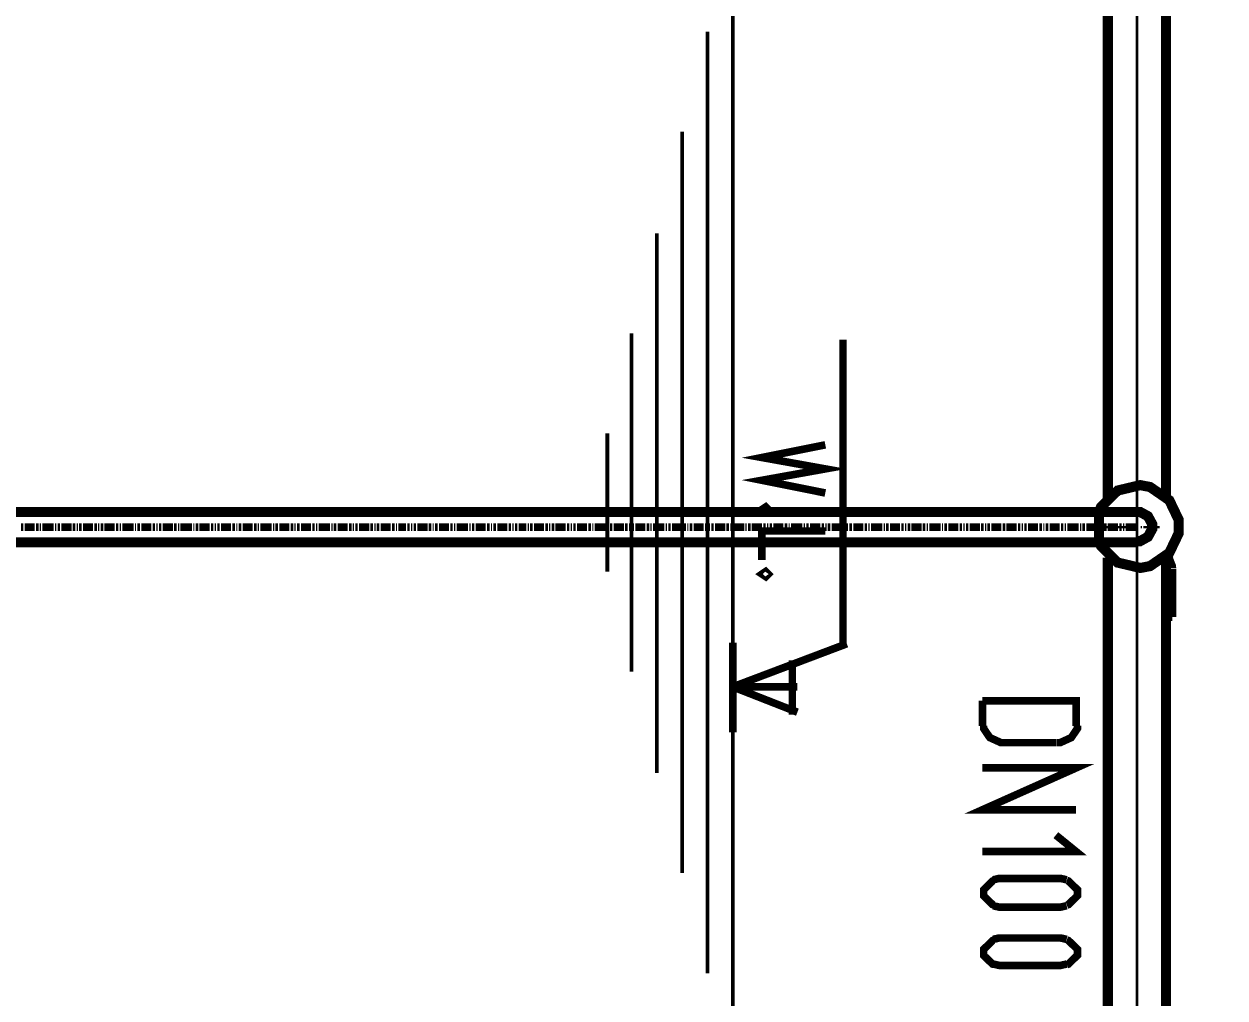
# Model space of a CAD drawing. Extents: x 0.4 to 11.4, y 0.4 to 16.2.
# Drawn here: x 7.885 to 9.465, y 6.79 to 8.071 of the extents above; entities that cross this region are included whole.
import ezdxf

# ---------------------------------------------------------------- set-up
doc = ezdxf.new("R2010")
doc.units = 0
doc.header["$MEASUREMENT"] = 0
doc.dimstyles.get("Standard").update_dxf_attribs({"dimtxt": 0.18, "dimasz": 0.18, "dimexe": 0.18, "dimexo": 0.0625, "dimgap": 0.09, "dimtad": 0, "dimtih": 1, "dimtoh": 1, "dimdec": 4, "dimzin": 0, "dimdsep": 46, "dimtxsty": 'Standard', "dimcen": 0.09, "dimadec": 0, "dimazin": 0, "dimtfac": 1, "dimtdec": 4, "dimtofl": 0, "dimtmove": 0, "dimatfit": 3, "dimfxl": 1, "dimtolj": 1, "dimtzin": 0, "dimarcsym": 0})

# ---------------------------------------------------------------- blocks, each defined once
blk = doc.blocks.new('*D3')
at = {"color": 0, "linetype": 'Continuous', "lineweight": -2, "transparency": 16777216}
for p, q in [((9.6237, 12.8227), (10.7662, 12.8227)), ((10.5862, 12.6427), (10.5862, 9.1986)), ((10.5862, 5.3945), (10.5862, 8.8386)), ((8.9003, 5.2145), (10.7662, 5.2145))]:
    blk.add_line(p, q, dxfattribs=at)
at = {"color": 0, "linetype": 'Continuous', "transparency": 16777216}
for points in [[(10.5562, 12.6427), (10.6162, 12.6427), (10.5862, 12.8227)], [(10.5562, 5.3945), (10.6162, 5.3945), (10.5862, 5.2145)]]:
    blk.add_solid(points, dxfattribs=at)
at = {"layer": 'Defpoints', "color": 0, "linetype": 'Continuous', "transparency": 16777216}
for p in [(9.5612, 12.8227), (10.5862, 12.8227), (8.8378, 5.2145)]:
    blk.add_point(p, dxfattribs=at)
at = {"color": 0, "linetype": 'Continuous', "transparency": 16777216, "insert": (10.5862, 9.0186), "char_height": 0.18, "attachment_point": 5}
blk.add_mtext('\\A1;varB', dxfattribs=at)

msp = doc.modelspace()

# ---------------------------------------------------------------- linework, layer by layer
at = {"color": 0}
for points, const_width in [([(9.34944, 4.84446), (9.34944, 8.81446)], 0.00333), ([(8.81776, 8.45779), (8.81776, 6.42443)], 0.005), ([(9.31108, 7.44775), (9.31108, 8.19612)], 0.01333), ([(9.38781, 7.44775), (9.38781, 8.19612)], 0.01333), ([(8.78444, 8.06108), (8.78444, 6.82275)], 0.005), ([(8.75108, 7.92947), (8.75108, 6.95443)], 0.005), ([(8.71778, 7.79611), (8.71778, 7.0861)], 0.005), ([(8.68446, 7.66444), (8.68446, 7.21946)], 0.005), ([(8.96278, 7.65608), (8.96278, 7.25612)], 0.01), ([(8.65278, 7.53276), (8.65278, 7.35113)], 0.005), ([(8.93946, 7.51779), (8.85612, 7.50108), (8.93946, 7.48611), (8.85612, 7.47114), (8.93946, 7.45443)], 0.01), ([(9.29986, 7.39046), (9.30225, 7.38444), (9.32411, 7.3629), (9.354, 7.35585), (9.36035, 7.35704), (9.36675, 7.35829), (9.39204, 7.37571), (9.40446, 7.40164), (9.40446, 7.41026), (9.40446, 7.41894), (9.39204, 7.44488), (9.36675, 7.46229), (9.36035, 7.46349), (9.354, 7.46474), (9.32411, 7.45768), (9.30225, 7.43614), (9.29986, 7.43007)], 0.01333), ([(9.29943, 7.38943), (9.29943, 7.42947)], 0.01333), ([(9.34944, 7.42947), (9.29943, 7.42947)], 0.01333), ([(9.35026, 7.39111), (9.35368, 7.39111), (9.36387, 7.39675), (9.36947, 7.4069), (9.36947, 7.41026), (9.36947, 7.41368), (9.36387, 7.42389), (9.35368, 7.42947), (9.35026, 7.42947)], 0.01333), ([(9.34944, 7.43778), (9.34944, 7.43946)], 0.00333), ([(9.34944, 7.43278), (9.34944, 7.43446), (9.34944, 7.43608)], 0.00333), ([(9.34944, 7.42279), (9.34944, 7.42443), (9.34944, 7.42611), (9.34944, 7.42779), (9.34944, 7.42947), (9.34944, 7.4311)], 0.00333), ([(9.29943, 7.40944), (9.30111, 7.40944), (9.30279, 7.40944), (9.30447, 7.40944), (9.3061, 7.40944)], 0.00333), ([(9.30778, 7.40944), (9.30946, 7.40944), (9.31108, 7.40944)], 0.00333), ([(9.31278, 7.40944), (9.31446, 7.40944), (9.31614, 7.40944), (9.31776, 7.40944), (9.31944, 7.40944), (9.32112, 7.40944)], 0.00333), ([(9.32275, 7.40944), (9.32443, 7.40944), (9.32611, 7.40944)], 0.00333), ([(9.32781, 7.40944), (9.32943, 7.40944), (9.33111, 7.40944), (9.33279, 7.40944), (9.33442, 7.40944), (9.3361, 7.40944)], 0.00333), ([(9.33946, 7.40944), (9.3411, 7.40944)], 0.00333), ([(9.34278, 7.40944), (9.34446, 7.40944), (9.34614, 7.40944), (9.34776, 7.40944), (9.34944, 7.40944), (9.35113, 7.40944)], 0.00333), ([(9.34944, 7.41775), (9.34944, 7.41943)], 0.00333), ([(9.34944, 7.40776), (9.34944, 7.40944), (9.34944, 7.41114), (9.34944, 7.41276), (9.34944, 7.41444), (9.34944, 7.41613)], 0.00333), ([(9.35444, 7.40944), (9.35612, 7.40944)], 0.00333), ([(9.35781, 7.40944), (9.35943, 7.40944), (9.36111, 7.40944), (9.36279, 7.40944), (9.36442, 7.40944), (9.3661, 7.40944)], 0.00333), ([(9.36947, 7.40944), (9.3711, 7.40944)], 0.00333), ([(9.37278, 7.40944), (9.37446, 7.40944), (9.37608, 7.40944), (9.37776, 7.40944), (9.37944, 7.40944)], 0.00333), ([(8.93946, 7.40446), (8.85612, 7.40446), (8.85612, 7.3661)], 0.01), ([(9.34944, 7.38943), (9.29943, 7.38943)], 0.01333), ([(9.34944, 7.40278), (9.34944, 7.40446)], 0.00333), ([(9.34944, 7.39279), (9.34944, 7.39442), (9.34944, 7.39611), (9.34944, 7.39779), (9.34944, 7.39947), (9.34944, 7.4011)], 0.00333), ([(9.34944, 7.38781), (9.34944, 7.38943)], 0.00333), ([(9.34944, 7.37944), (9.34944, 7.38112), (9.34944, 7.38276), (9.34944, 7.38444), (9.34944, 7.38613)], 0.00333), ([(9.31108, 6.6211), (9.31108, 7.36947)], 0.01333), ([(9.38781, 6.6211), (9.38781, 7.36947)], 0.01333), ([(9.39111, 7.35612), (9.38781, 7.36442), (9.39279, 7.3661)], 0.01), ([(9.38781, 7.36947), (9.38943, 7.36442)], 0.01), ([(9.39111, 7.37278), (9.39279, 7.3661), (9.39611, 7.35781)], 0.01), ([(9.39611, 7.35525), (9.39611, 7.35607), (9.39578, 7.35829), (9.39567, 7.35851)], 0.01), ([(9.39111, 7.35525), (9.39111, 7.35574), (9.3909, 7.3571), (9.39085, 7.35721)], 0.01), ([(9.39111, 7.29113), (9.39111, 7.35444)], 0.01), ([(9.39611, 7.29113), (9.39611, 7.35444)], 0.01), ([(9.39111, 7.29113), (9.39611, 7.29113)], 0.01), ([(8.81776, 7.13943), (8.81776, 7.25776)], 0.01), ([(8.96778, 7.25612), (8.81776, 7.19943)], 0.01), ([(8.89611, 7.23443), (8.89611, 7.16276)], 0.01), ([(8.90278, 7.16613), (8.81776, 7.19943)], 0.01), ([(8.81776, 7.19943), (8.90278, 7.19943)], 0.01), ([(9.14611, 7.1811), (9.14611, 7.14779)], 0.01), ([(9.26942, 7.14779), (9.26942, 7.1811), (9.16613, 7.1811), (9.14611, 7.1811)], 0.01), ([(9.14779, 7.1486), (9.14779, 7.14464), (9.15588, 7.13271), (9.17046, 7.12608), (9.17529, 7.12608)], 0.01), ([(9.2436, 7.12608), (9.24849, 7.12608), (9.26307, 7.13271), (9.27111, 7.14464), (9.27111, 7.1486)], 0.01), ([(9.17443, 7.12608), (9.24278, 7.12608)], 0.01), ([(9.14611, 7.09278), (9.26942, 7.09278), (9.14611, 7.03776), (9.26942, 7.03776)], 0.01), ([(9.24278, 7.00444), (9.26942, 6.98281), (9.16613, 6.98281), (9.14611, 6.98281)], 0.01), ([(9.257, 6.94564), (9.24914, 6.94749), (9.16812, 6.94749), (9.16021, 6.94564)], 0.01), ([(9.16146, 6.94472), (9.1594, 6.94407), (9.14779, 6.93251), (9.14779, 6.9286), (9.14779, 6.92458), (9.1594, 6.91319), (9.16146, 6.91249)], 0.01), ([(9.25722, 6.91243), (9.25933, 6.91314), (9.27111, 6.92475), (9.27111, 6.9286), (9.27111, 6.93267), (9.25933, 6.94412), (9.25722, 6.94476)], 0.01), ([(9.16021, 6.91157), (9.16812, 6.90978), (9.24914, 6.90978), (9.257, 6.91157)], 0.01), ([(9.257, 6.86729), (9.24914, 6.86914), (9.16812, 6.86914), (9.16021, 6.86729)], 0.01), ([(9.16146, 6.86638), (9.1594, 6.86572), (9.14779, 6.85417), (9.14779, 6.85026), (9.14779, 6.84625), (9.1594, 6.83485), (9.16146, 6.83415)], 0.01), ([(9.25722, 6.8341), (9.25933, 6.83479), (9.27111, 6.8464), (9.27111, 6.85026), (9.27111, 6.85433), (9.25933, 6.86583), (9.25722, 6.86649)], 0.01), ([(9.16021, 6.8349), (9.16812, 6.83311), (9.24914, 6.83311), (9.257, 6.8349)], 0.01)]:
    msp.add_lwpolyline(points, dxfattribs=dict(at, const_width=const_width))
for points, const_width in [([(8.86442, 7.43278), (8.86111, 7.43608), (8.85612, 7.43278), (8.86111, 7.42947), (8.86442, 7.43278)], 0.01), ([(9.33778, 7.40944), (9.33778, 7.40944)], 0.00333), ([(9.34944, 7.42111), (9.34944, 7.42111)], 0.00333), ([(9.35275, 7.40944), (9.35275, 7.40944)], 0.00333), ([(9.36778, 7.40944), (9.36778, 7.40944)], 0.00333), ([(9.34944, 7.40608), (9.34944, 7.40608)], 0.00333), ([(9.34944, 7.39111), (9.34944, 7.39111)], 0.00333), ([(8.86442, 7.34776), (8.86111, 7.35113), (8.85612, 7.34776), (8.86111, 7.34446), (8.86442, 7.34776)], 0.01)]:
    msp.add_lwpolyline(points, close=True, dxfattribs=dict(at, const_width=const_width))
at = {"color": 142}
for points, const_width in [([(9.29943, 7.42947), (7.12446, 7.42947)], 0.01333), ([(7.88112, 7.40944), (7.88276, 7.40944), (7.88444, 7.40944)], 0.01), ([(7.88613, 7.40944), (7.88781, 7.40944), (7.88943, 7.40944), (7.89111, 7.40944)], 0.01), ([(7.89111, 7.40944), (7.89279, 7.40944), (7.89442, 7.40944), (7.89611, 7.40944), (7.89779, 7.40944)], 0.01), ([(7.89779, 7.40944), (7.89947, 7.40944)], 0.01), ([(7.9011, 7.40944), (7.90278, 7.40944), (7.90446, 7.40944)], 0.01), ([(7.90608, 7.40944), (7.90776, 7.40944)], 0.01), ([(7.90944, 7.40944), (7.91114, 7.40944), (7.91276, 7.40944), (7.91444, 7.40944)], 0.01), ([(7.91444, 7.40944), (7.91613, 7.40944), (7.91775, 7.40944), (7.91943, 7.40944), (7.92111, 7.40944)], 0.01), ([(7.92111, 7.40944), (7.92279, 7.40944), (7.92443, 7.40944)], 0.01), ([(7.92611, 7.40944), (7.92779, 7.40944)], 0.01), ([(7.92947, 7.40944), (7.9311, 7.40944), (7.93278, 7.40944)], 0.01), ([(7.93446, 7.40944), (7.93608, 7.40944), (7.93778, 7.40944), (7.93946, 7.40944)], 0.01), ([(7.93946, 7.40944), (7.94114, 7.40944), (7.94276, 7.40944), (7.94444, 7.40944), (7.94612, 7.40944)], 0.01), ([(7.94612, 7.40944), (7.94775, 7.40944)], 0.01), ([(7.94943, 7.40944), (7.95111, 7.40944), (7.95281, 7.40944)], 0.01), ([(7.95443, 7.40944), (7.95611, 7.40944)], 0.01), ([(7.95779, 7.40944), (7.95942, 7.40944), (7.9611, 7.40944)], 0.01), ([(7.96278, 7.40944), (7.96446, 7.40944), (7.9661, 7.40944), (7.96778, 7.40944)], 0.01), ([(7.96778, 7.40944), (7.96946, 7.40944), (7.97114, 7.40944), (7.97276, 7.40944), (7.97444, 7.40944)], 0.01), ([(7.97444, 7.40944), (7.97613, 7.40944)], 0.01), ([(7.97775, 7.40944), (7.97944, 7.40944), (7.98112, 7.40944)], 0.01), ([(7.98281, 7.40944), (7.98443, 7.40944)], 0.01), ([(7.98611, 7.40944), (7.98779, 7.40944), (7.98942, 7.40944)], 0.01), ([(7.9911, 7.40944), (7.99278, 7.40944), (7.99447, 7.40944), (7.9961, 7.40944)], 0.01), ([(7.9961, 7.40944), (7.99778, 7.40944), (7.99946, 7.40944), (8.00108, 7.40944), (8.00276, 7.40944)], 0.01), ([(8.00276, 7.40944), (8.00444, 7.40944)], 0.01), ([(8.00612, 7.40944), (8.00776, 7.40944), (8.00944, 7.40944)], 0.01), ([(8.01113, 7.40944), (8.01281, 7.40944)], 0.01), ([(8.01443, 7.40944), (8.01611, 7.40944), (8.01779, 7.40944), (8.01942, 7.40944)], 0.01), ([(8.01942, 7.40944), (8.02111, 7.40944), (8.02279, 7.40944), (8.02447, 7.40944), (8.0261, 7.40944)], 0.01), ([(8.0261, 7.40944), (8.02778, 7.40944), (8.02946, 7.40944)], 0.01), ([(8.03108, 7.40944), (8.03276, 7.40944)], 0.01), ([(8.03444, 7.40944), (8.03614, 7.40944), (8.03776, 7.40944)], 0.01), ([(8.03944, 7.40944), (8.04113, 7.40944), (8.04275, 7.40944), (8.04443, 7.40944)], 0.01), ([(8.04443, 7.40944), (8.04611, 7.40944), (8.04779, 7.40944), (8.04943, 7.40944), (8.05111, 7.40944)], 0.01), ([(8.05111, 7.40944), (8.05279, 7.40944)], 0.01), ([(8.05447, 7.40944), (8.0561, 7.40944), (8.05778, 7.40944)], 0.01), ([(8.05946, 7.40944), (8.06108, 7.40944)], 0.01), ([(8.06278, 7.40944), (8.06446, 7.40944), (8.06614, 7.40944)], 0.01), ([(8.06776, 7.40944), (8.06944, 7.40944), (8.07112, 7.40944), (8.07275, 7.40944)], 0.01), ([(8.07275, 7.40944), (8.07443, 7.40944), (8.07611, 7.40944), (8.07781, 7.40944), (8.07943, 7.40944)], 0.01), ([(8.07943, 7.40944), (8.08111, 7.40944)], 0.01), ([(8.08279, 7.40944), (8.08442, 7.40944), (8.0861, 7.40944)], 0.01), ([(8.08778, 7.40944), (8.08946, 7.40944)], 0.01), ([(8.0911, 7.40944), (8.09278, 7.40944), (8.09446, 7.40944), (8.09614, 7.40944)], 0.01), ([(8.09614, 7.40944), (8.09776, 7.40944), (8.09944, 7.40944), (8.10113, 7.40944), (8.10275, 7.40944)], 0.01), ([(8.10275, 7.40944), (8.10444, 7.40944), (8.10612, 7.40944)], 0.01), ([(8.10781, 7.40944), (8.10943, 7.40944)], 0.01), ([(8.11111, 7.40944), (8.11279, 7.40944), (8.11442, 7.40944)], 0.01), ([(8.1161, 7.40944), (8.11778, 7.40944), (8.11947, 7.40944), (8.1211, 7.40944)], 0.01), ([(8.1211, 7.40944), (8.12278, 7.40944), (8.12446, 7.40944), (8.12608, 7.40944), (8.12776, 7.40944)], 0.01), ([(8.12776, 7.40944), (8.12944, 7.40944)], 0.01), ([(8.13112, 7.40944), (8.13276, 7.40944), (8.13444, 7.40944)], 0.01), ([(8.13613, 7.40944), (8.13781, 7.40944)], 0.01), ([(8.13943, 7.40944), (8.14111, 7.40944), (8.14279, 7.40944)], 0.01), ([(8.14442, 7.40944), (8.14611, 7.40944), (8.14779, 7.40944), (8.14947, 7.40944)], 0.01), ([(8.14947, 7.40944), (8.1511, 7.40944), (8.15278, 7.40944), (8.15446, 7.40944), (8.15608, 7.40944)], 0.01), ([(8.15608, 7.40944), (8.15776, 7.40944)], 0.01), ([(8.15944, 7.40944), (8.16114, 7.40944), (8.16276, 7.40944)], 0.01), ([(8.16444, 7.40944), (8.16613, 7.40944)], 0.01), ([(8.16775, 7.40944), (8.16943, 7.40944), (8.17111, 7.40944)], 0.01), ([(8.17279, 7.40944), (8.17443, 7.40944), (8.17611, 7.40944), (8.17779, 7.40944)], 0.01), ([(8.17779, 7.40944), (8.17947, 7.40944), (8.1811, 7.40944), (8.18278, 7.40944), (8.18446, 7.40944)], 0.01), ([(8.18446, 7.40944), (8.18608, 7.40944)], 0.01), ([(8.18778, 7.40944), (8.18946, 7.40944), (8.19114, 7.40944)], 0.01), ([(8.19276, 7.40944), (8.19444, 7.40944)], 0.01), ([(8.19612, 7.40944), (8.19775, 7.40944), (8.19943, 7.40944), (8.20111, 7.40944)], 0.01), ([(8.20111, 7.40944), (8.20281, 7.40944), (8.20443, 7.40944), (8.20611, 7.40944), (8.20779, 7.40944)], 0.01), ([(8.20779, 7.40944), (8.20942, 7.40944), (8.2111, 7.40944)], 0.01), ([(8.21278, 7.40944), (8.21446, 7.40944)], 0.01), ([(8.2161, 7.40944), (8.21778, 7.40944), (8.21946, 7.40944)], 0.01), ([(8.22114, 7.40944), (8.22276, 7.40944), (8.22444, 7.40944), (8.22613, 7.40944)], 0.01), ([(8.22613, 7.40944), (8.22775, 7.40944), (8.22944, 7.40944), (8.23112, 7.40944), (8.23281, 7.40944)], 0.01), ([(8.23281, 7.40944), (8.23443, 7.40944)], 0.01), ([(8.23611, 7.40944), (8.23779, 7.40944), (8.23942, 7.40944)], 0.01), ([(8.2411, 7.40944), (8.24278, 7.40944)], 0.01), ([(8.24447, 7.40944), (8.2461, 7.40944), (8.24778, 7.40944)], 0.01), ([(8.24946, 7.40944), (8.25108, 7.40944), (8.25276, 7.40944), (8.25444, 7.40944)], 0.01), ([(8.25444, 7.40944), (8.25612, 7.40944), (8.25776, 7.40944), (8.25944, 7.40944), (8.26113, 7.40944)], 0.01), ([(8.26113, 7.40944), (8.26281, 7.40944)], 0.01), ([(8.26443, 7.40944), (8.26611, 7.40944), (8.26779, 7.40944)], 0.01), ([(8.26942, 7.40944), (8.27111, 7.40944)], 0.01), ([(8.27279, 7.40944), (8.27447, 7.40944), (8.2761, 7.40944), (8.27778, 7.40944)], 0.01), ([(8.27778, 7.40944), (8.27946, 7.40944), (8.28108, 7.40944), (8.28276, 7.40944), (8.28444, 7.40944)], 0.01), ([(8.28444, 7.40944), (8.28614, 7.40944), (8.28776, 7.40944)], 0.01), ([(8.28944, 7.40944), (8.29113, 7.40944)], 0.01), ([(8.29275, 7.40944), (8.29443, 7.40944), (8.29611, 7.40944)], 0.01), ([(8.29779, 7.40944), (8.29943, 7.40944), (8.30111, 7.40944), (8.30279, 7.40944)], 0.01), ([(8.30279, 7.40944), (8.30447, 7.40944), (8.3061, 7.40944), (8.30778, 7.40944), (8.30946, 7.40944)], 0.01), ([(8.30946, 7.40944), (8.31108, 7.40944)], 0.01), ([(8.31278, 7.40944), (8.31446, 7.40944), (8.31614, 7.40944)], 0.01), ([(8.31776, 7.40944), (8.31944, 7.40944)], 0.01), ([(8.32112, 7.40944), (8.32275, 7.40944), (8.32443, 7.40944)], 0.01), ([(8.32611, 7.40944), (8.32781, 7.40944), (8.32943, 7.40944), (8.33111, 7.40944)], 0.01), ([(8.33111, 7.40944), (8.33279, 7.40944), (8.33442, 7.40944), (8.3361, 7.40944), (8.33778, 7.40944)], 0.01), ([(8.33778, 7.40944), (8.33946, 7.40944)], 0.01), ([(8.3411, 7.40944), (8.34278, 7.40944), (8.34446, 7.40944)], 0.01), ([(8.34614, 7.40944), (8.34776, 7.40944)], 0.01), ([(8.34944, 7.40944), (8.35113, 7.40944), (8.35275, 7.40944)], 0.01), ([(8.35444, 7.40944), (8.35612, 7.40944), (8.35781, 7.40944), (8.35943, 7.40944)], 0.01), ([(8.35943, 7.40944), (8.36111, 7.40944), (8.36279, 7.40944), (8.36442, 7.40944), (8.3661, 7.40944)], 0.01), ([(8.3661, 7.40944), (8.36778, 7.40944)], 0.01), ([(8.36947, 7.40944), (8.3711, 7.40944), (8.37278, 7.40944)], 0.01), ([(8.37446, 7.40944), (8.37608, 7.40944)], 0.01), ([(8.37776, 7.40944), (8.37944, 7.40944), (8.38112, 7.40944), (8.38276, 7.40944)], 0.01), ([(8.38276, 7.40944), (8.38444, 7.40944), (8.38613, 7.40944), (8.38781, 7.40944)], 0.01), ([(8.38943, 7.40944), (8.39111, 7.40944), (8.39279, 7.40944)], 0.01), ([(8.39442, 7.40944), (8.39611, 7.40944)], 0.01), ([(8.39779, 7.40944), (8.39947, 7.40944), (8.4011, 7.40944)], 0.01), ([(8.40278, 7.40944), (8.40446, 7.40944), (8.40608, 7.40944), (8.40776, 7.40944)], 0.01), ([(8.40776, 7.40944), (8.40944, 7.40944), (8.41114, 7.40944), (8.41276, 7.40944), (8.41444, 7.40944)], 0.01), ([(8.41444, 7.40944), (8.41613, 7.40944)], 0.01), ([(8.41775, 7.40944), (8.41943, 7.40944), (8.42111, 7.40944)], 0.01), ([(8.42279, 7.40944), (8.42443, 7.40944)], 0.01), ([(8.42611, 7.40944), (8.42779, 7.40944), (8.42947, 7.40944)], 0.01), ([(8.4311, 7.40944), (8.43278, 7.40944), (8.43446, 7.40944), (8.43608, 7.40944)], 0.01), ([(8.43608, 7.40944), (8.43778, 7.40944), (8.43946, 7.40944), (8.44114, 7.40944), (8.44276, 7.40944)], 0.01), ([(8.44276, 7.40944), (8.44444, 7.40944)], 0.01), ([(8.44612, 7.40944), (8.44775, 7.40944), (8.44943, 7.40944)], 0.01), ([(8.45111, 7.40944), (8.45281, 7.40944)], 0.01), ([(8.45443, 7.40944), (8.45611, 7.40944), (8.45779, 7.40944), (8.45942, 7.40944)], 0.01), ([(8.45942, 7.40944), (8.4611, 7.40944), (8.46278, 7.40944), (8.46446, 7.40944), (8.4661, 7.40944)], 0.01), ([(8.4661, 7.40944), (8.46778, 7.40944), (8.46946, 7.40944)], 0.01), ([(8.47114, 7.40944), (8.47276, 7.40944)], 0.01), ([(8.47444, 7.40944), (8.47613, 7.40944), (8.47775, 7.40944)], 0.01), ([(8.47944, 7.40944), (8.48112, 7.40944), (8.48281, 7.40944), (8.48443, 7.40944)], 0.01), ([(8.48443, 7.40944), (8.48611, 7.40944), (8.48779, 7.40944), (8.48942, 7.40944), (8.4911, 7.40944)], 0.01), ([(8.4911, 7.40944), (8.49278, 7.40944)], 0.01), ([(8.49447, 7.40944), (8.4961, 7.40944), (8.49778, 7.40944)], 0.01), ([(8.49946, 7.40944), (8.50108, 7.40944)], 0.01), ([(8.50276, 7.40944), (8.50444, 7.40944), (8.50612, 7.40944)], 0.01), ([(8.50776, 7.40944), (8.50944, 7.40944), (8.51113, 7.40944), (8.51281, 7.40944)], 0.01), ([(8.51281, 7.40944), (8.51443, 7.40944), (8.51611, 7.40944), (8.51779, 7.40944), (8.51942, 7.40944)], 0.01), ([(8.51942, 7.40944), (8.52111, 7.40944)], 0.01), ([(8.52279, 7.40944), (8.52447, 7.40944), (8.5261, 7.40944)], 0.01), ([(8.52778, 7.40944), (8.52946, 7.40944)], 0.01), ([(8.53108, 7.40944), (8.53276, 7.40944), (8.53444, 7.40944)], 0.01), ([(8.53614, 7.40944), (8.53776, 7.40944), (8.53944, 7.40944), (8.54113, 7.40944)], 0.01), ([(8.54113, 7.40944), (8.54275, 7.40944), (8.54443, 7.40944), (8.54611, 7.40944)], 0.01), ([(8.54779, 7.40944), (8.54943, 7.40944)], 0.01), ([(8.55111, 7.40944), (8.55279, 7.40944), (8.55447, 7.40944)], 0.01), ([(8.5561, 7.40944), (8.55778, 7.40944), (8.55946, 7.40944), (8.56108, 7.40944)], 0.01), ([(8.56108, 7.40944), (8.56278, 7.40944), (8.56446, 7.40944), (8.56614, 7.40944), (8.56776, 7.40944)], 0.01), ([(8.56776, 7.40944), (8.56944, 7.40944)], 0.01), ([(8.57112, 7.40944), (8.57275, 7.40944), (8.57443, 7.40944)], 0.01), ([(8.57611, 7.40944), (8.57781, 7.40944)], 0.01), ([(8.57943, 7.40944), (8.58111, 7.40944), (8.58279, 7.40944)], 0.01), ([(8.58442, 7.40944), (8.5861, 7.40944), (8.58778, 7.40944), (8.58946, 7.40944)], 0.01), ([(8.58946, 7.40944), (8.5911, 7.40944), (8.59278, 7.40944), (8.59446, 7.40944), (8.59614, 7.40944)], 0.01), ([(8.59614, 7.40944), (8.59776, 7.40944)], 0.01), ([(8.59944, 7.40944), (8.60113, 7.40944), (8.60275, 7.40944)], 0.01), ([(8.60444, 7.40944), (8.60612, 7.40944)], 0.01), ([(8.60781, 7.40944), (8.60943, 7.40944), (8.61111, 7.40944)], 0.01), ([(8.61279, 7.40944), (8.61442, 7.40944), (8.6161, 7.40944), (8.61778, 7.40944)], 0.01), ([(8.61778, 7.40944), (8.61947, 7.40944), (8.6211, 7.40944), (8.62278, 7.40944), (8.62446, 7.40944)], 0.01), ([(8.62446, 7.40944), (8.62608, 7.40944)], 0.01), ([(8.62776, 7.40944), (8.62944, 7.40944), (8.63112, 7.40944)], 0.01), ([(8.63276, 7.40944), (8.63444, 7.40944)], 0.01), ([(8.63613, 7.40944), (8.63781, 7.40944), (8.63943, 7.40944), (8.64111, 7.40944)], 0.01), ([(8.64111, 7.40944), (8.64279, 7.40944), (8.64442, 7.40944), (8.64611, 7.40944), (8.64779, 7.40944)], 0.01), ([(8.64779, 7.40944), (8.64947, 7.40944), (8.6511, 7.40944)], 0.01), ([(8.65278, 7.40944), (8.65446, 7.40944)], 0.01), ([(8.65608, 7.40944), (8.65776, 7.40944), (8.65944, 7.40944)], 0.01), ([(8.66114, 7.40944), (8.66276, 7.40944), (8.66444, 7.40944), (8.66613, 7.40944)], 0.01), ([(8.66613, 7.40944), (8.66775, 7.40944), (8.66943, 7.40944), (8.67111, 7.40944), (8.67279, 7.40944)], 0.01), ([(8.67279, 7.40944), (8.67443, 7.40944)], 0.01), ([(8.67611, 7.40944), (8.67779, 7.40944), (8.67947, 7.40944)], 0.01), ([(8.6811, 7.40944), (8.68278, 7.40944)], 0.01), ([(8.68446, 7.40944), (8.68608, 7.40944), (8.68778, 7.40944)], 0.01), ([(8.68946, 7.40944), (8.69114, 7.40944), (8.69276, 7.40944), (8.69444, 7.40944)], 0.01), ([(8.69444, 7.40944), (8.69612, 7.40944), (8.69775, 7.40944), (8.69943, 7.40944), (8.70111, 7.40944)], 0.01), ([(8.70111, 7.40944), (8.70281, 7.40944)], 0.01), ([(8.70443, 7.40944), (8.70611, 7.40944), (8.70779, 7.40944)], 0.01), ([(8.70942, 7.40944), (8.7111, 7.40944)], 0.01), ([(8.71278, 7.40944), (8.71446, 7.40944), (8.7161, 7.40944), (8.71778, 7.40944)], 0.01), ([(8.71778, 7.40944), (8.71946, 7.40944), (8.72114, 7.40944), (8.72276, 7.40944), (8.72444, 7.40944)], 0.01), ([(8.72444, 7.40944), (8.72613, 7.40944), (8.72775, 7.40944)], 0.01), ([(8.72944, 7.40944), (8.73112, 7.40944)], 0.01), ([(8.73281, 7.40944), (8.73443, 7.40944), (8.73611, 7.40944)], 0.01), ([(8.73779, 7.40944), (8.73942, 7.40944), (8.7411, 7.40944), (8.74278, 7.40944)], 0.01), ([(8.74278, 7.40944), (8.74447, 7.40944), (8.7461, 7.40944), (8.74778, 7.40944), (8.74946, 7.40944)], 0.01), ([(8.74946, 7.40944), (8.75108, 7.40944)], 0.01), ([(8.75276, 7.40944), (8.75444, 7.40944), (8.75612, 7.40944)], 0.01), ([(8.75776, 7.40944), (8.75944, 7.40944)], 0.01), ([(8.76113, 7.40944), (8.76281, 7.40944), (8.76443, 7.40944)], 0.01), ([(8.76611, 7.40944), (8.76779, 7.40944), (8.76942, 7.40944), (8.77111, 7.40944)], 0.01), ([(8.77111, 7.40944), (8.77279, 7.40944), (8.77447, 7.40944), (8.7761, 7.40944), (8.77778, 7.40944)], 0.01), ([(8.77778, 7.40944), (8.77946, 7.40944)], 0.01), ([(8.78108, 7.40944), (8.78276, 7.40944), (8.78444, 7.40944)], 0.01), ([(8.78614, 7.40944), (8.78776, 7.40944)], 0.01), ([(8.78944, 7.40944), (8.79113, 7.40944), (8.79275, 7.40944)], 0.01), ([(8.79443, 7.40944), (8.79611, 7.40944), (8.79779, 7.40944), (8.79943, 7.40944)], 0.01), ([(8.79943, 7.40944), (8.80111, 7.40944), (8.80279, 7.40944), (8.80447, 7.40944), (8.8061, 7.40944)], 0.01), ([(8.8061, 7.40944), (8.80778, 7.40944)], 0.01), ([(8.80946, 7.40944), (8.81108, 7.40944), (8.81278, 7.40944)], 0.01), ([(8.81446, 7.40944), (8.81614, 7.40944)], 0.01), ([(8.81776, 7.40944), (8.81944, 7.40944), (8.82112, 7.40944), (8.82275, 7.40944)], 0.01), ([(8.82275, 7.40944), (8.82443, 7.40944), (8.82611, 7.40944), (8.82781, 7.40944), (8.82943, 7.40944)], 0.01), ([(8.82943, 7.40944), (8.83111, 7.40944), (8.83279, 7.40944)], 0.01), ([(8.83442, 7.40944), (8.8361, 7.40944)], 0.01), ([(8.83778, 7.40944), (8.83946, 7.40944), (8.8411, 7.40944)], 0.01), ([(8.84278, 7.40944), (8.84446, 7.40944), (8.84614, 7.40944), (8.84776, 7.40944)], 0.01), ([(8.84776, 7.40944), (8.84944, 7.40944), (8.85113, 7.40944), (8.85275, 7.40944), (8.85444, 7.40944)], 0.01), ([(8.85444, 7.40944), (8.85612, 7.40944)], 0.01), ([(8.85781, 7.40944), (8.85943, 7.40944), (8.86111, 7.40944)], 0.01), ([(8.86279, 7.40944), (8.86442, 7.40944)], 0.01), ([(8.8661, 7.40944), (8.86778, 7.40944), (8.86947, 7.40944)], 0.01), ([(8.8711, 7.40944), (8.87278, 7.40944), (8.87446, 7.40944), (8.87608, 7.40944)], 0.01), ([(8.87608, 7.40944), (8.87776, 7.40944), (8.87944, 7.40944), (8.88112, 7.40944), (8.88276, 7.40944)], 0.01), ([(8.88276, 7.40944), (8.88444, 7.40944)], 0.01), ([(8.88613, 7.40944), (8.88781, 7.40944), (8.88943, 7.40944)], 0.01), ([(8.89111, 7.40944), (8.89279, 7.40944)], 0.01), ([(8.89442, 7.40944), (8.89611, 7.40944), (8.89779, 7.40944), (8.89947, 7.40944)], 0.01), ([(8.89947, 7.40944), (8.9011, 7.40944), (8.90278, 7.40944), (8.90446, 7.40944), (8.90608, 7.40944)], 0.01), ([(8.90608, 7.40944), (8.90776, 7.40944), (8.90944, 7.40944)], 0.01), ([(8.91114, 7.40944), (8.91276, 7.40944)], 0.01), ([(8.91444, 7.40944), (8.91613, 7.40944), (8.91775, 7.40944)], 0.01), ([(8.91943, 7.40944), (8.92111, 7.40944), (8.92279, 7.40944), (8.92443, 7.40944)], 0.01), ([(8.92443, 7.40944), (8.92611, 7.40944), (8.92779, 7.40944), (8.92947, 7.40944), (8.9311, 7.40944)], 0.01), ([(8.9311, 7.40944), (8.93278, 7.40944)], 0.01), ([(8.93446, 7.40944), (8.93608, 7.40944), (8.93778, 7.40944)], 0.01), ([(8.93946, 7.40944), (8.94114, 7.40944)], 0.01), ([(8.94276, 7.40944), (8.94444, 7.40944), (8.94612, 7.40944)], 0.01), ([(8.94775, 7.40944), (8.94943, 7.40944), (8.95111, 7.40944), (8.95281, 7.40944)], 0.01), ([(8.95281, 7.40944), (8.95443, 7.40944), (8.95611, 7.40944), (8.95779, 7.40944), (8.95942, 7.40944)], 0.01), ([(8.95942, 7.40944), (8.9611, 7.40944)], 0.01), ([(8.96278, 7.40944), (8.96446, 7.40944), (8.9661, 7.40944)], 0.01), ([(8.96778, 7.40944), (8.96946, 7.40944)], 0.01), ([(8.97114, 7.40944), (8.97276, 7.40944), (8.97444, 7.40944)], 0.01), ([(8.97613, 7.40944), (8.97775, 7.40944), (8.97944, 7.40944), (8.98112, 7.40944)], 0.01), ([(8.98112, 7.40944), (8.98281, 7.40944), (8.98443, 7.40944), (8.98611, 7.40944), (8.98779, 7.40944)], 0.01), ([(8.98779, 7.40944), (8.98942, 7.40944)], 0.01), ([(8.9911, 7.40944), (8.99278, 7.40944), (8.99447, 7.40944)], 0.01), ([(8.9961, 7.40944), (8.99778, 7.40944)], 0.01), ([(8.99946, 7.40944), (9.00108, 7.40944), (9.00276, 7.40944), (9.00444, 7.40944)], 0.01), ([(9.00444, 7.40944), (9.00612, 7.40944), (9.00776, 7.40944), (9.00944, 7.40944), (9.01113, 7.40944)], 0.01), ([(9.01113, 7.40944), (9.01281, 7.40944), (9.01443, 7.40944)], 0.01), ([(9.01611, 7.40944), (9.01779, 7.40944)], 0.01), ([(9.01942, 7.40944), (9.02111, 7.40944), (9.02279, 7.40944)], 0.01), ([(9.02447, 7.40944), (9.0261, 7.40944), (9.02778, 7.40944), (9.02946, 7.40944)], 0.01), ([(9.02946, 7.40944), (9.03108, 7.40944), (9.03276, 7.40944), (9.03444, 7.40944), (9.03614, 7.40944)], 0.01), ([(9.03614, 7.40944), (9.03776, 7.40944)], 0.01), ([(9.03944, 7.40944), (9.04113, 7.40944), (9.04275, 7.40944)], 0.01), ([(9.04443, 7.40944), (9.04611, 7.40944)], 0.01), ([(9.04779, 7.40944), (9.04943, 7.40944), (9.05111, 7.40944)], 0.01), ([(9.05279, 7.40944), (9.05447, 7.40944), (9.0561, 7.40944), (9.05778, 7.40944)], 0.01), ([(9.05778, 7.40944), (9.05946, 7.40944), (9.06108, 7.40944), (9.06278, 7.40944), (9.06446, 7.40944)], 0.01), ([(9.06446, 7.40944), (9.06614, 7.40944)], 0.01), ([(9.06776, 7.40944), (9.06944, 7.40944), (9.07112, 7.40944)], 0.01), ([(9.07275, 7.40944), (9.07443, 7.40944)], 0.01), ([(9.07611, 7.40944), (9.07781, 7.40944), (9.07943, 7.40944), (9.08111, 7.40944)], 0.01), ([(9.08111, 7.40944), (9.08279, 7.40944), (9.08442, 7.40944), (9.0861, 7.40944), (9.08778, 7.40944)], 0.01), ([(9.08778, 7.40944), (9.08946, 7.40944), (9.0911, 7.40944)], 0.01), ([(9.09278, 7.40944), (9.09446, 7.40944)], 0.01), ([(9.09614, 7.40944), (9.09776, 7.40944), (9.09944, 7.40944)], 0.01), ([(9.10113, 7.40944), (9.10275, 7.40944), (9.10444, 7.40944), (9.10612, 7.40944)], 0.01), ([(9.10612, 7.40944), (9.10781, 7.40944), (9.10943, 7.40944), (9.11111, 7.40944), (9.11279, 7.40944)], 0.01), ([(9.11279, 7.40944), (9.11442, 7.40944)], 0.01), ([(9.1161, 7.40944), (9.11778, 7.40944), (9.11947, 7.40944)], 0.01), ([(9.1211, 7.40944), (9.12278, 7.40944)], 0.01), ([(9.12446, 7.40944), (9.12608, 7.40944), (9.12776, 7.40944)], 0.01), ([(9.12944, 7.40944), (9.13112, 7.40944), (9.13276, 7.40944), (9.13444, 7.40944)], 0.01), ([(9.13444, 7.40944), (9.13613, 7.40944), (9.13781, 7.40944), (9.13943, 7.40944), (9.14111, 7.40944)], 0.01), ([(9.14111, 7.40944), (9.14279, 7.40944)], 0.01), ([(9.14442, 7.40944), (9.14611, 7.40944), (9.14779, 7.40944)], 0.01), ([(9.14947, 7.40944), (9.1511, 7.40944)], 0.01), ([(9.15278, 7.40944), (9.15446, 7.40944), (9.15608, 7.40944)], 0.01), ([(9.15776, 7.40944), (9.15944, 7.40944), (9.16114, 7.40944), (9.16276, 7.40944)], 0.01), ([(9.16276, 7.40944), (9.16444, 7.40944), (9.16613, 7.40944), (9.16775, 7.40944), (9.16943, 7.40944)], 0.01), ([(9.16943, 7.40944), (9.17111, 7.40944)], 0.01), ([(9.17279, 7.40944), (9.17443, 7.40944), (9.17611, 7.40944)], 0.01), ([(9.17779, 7.40944), (9.17947, 7.40944), (9.1811, 7.40944), (9.18278, 7.40944)], 0.01), ([(9.18278, 7.40944), (9.18446, 7.40944), (9.18608, 7.40944), (9.18778, 7.40944), (9.18946, 7.40944)], 0.01), ([(9.18946, 7.40944), (9.19114, 7.40944)], 0.01), ([(9.19276, 7.40944), (9.19444, 7.40944), (9.19612, 7.40944)], 0.01), ([(9.19775, 7.40944), (9.19943, 7.40944)], 0.01), ([(9.20111, 7.40944), (9.20281, 7.40944), (9.20443, 7.40944)], 0.01), ([(9.20611, 7.40944), (9.20779, 7.40944), (9.20942, 7.40944), (9.2111, 7.40944)], 0.01), ([(9.2111, 7.40944), (9.21278, 7.40944), (9.21446, 7.40944), (9.2161, 7.40944), (9.21778, 7.40944)], 0.01), ([(9.21778, 7.40944), (9.21946, 7.40944)], 0.01), ([(9.22114, 7.40944), (9.22276, 7.40944), (9.22444, 7.40944)], 0.01), ([(9.22613, 7.40944), (9.22775, 7.40944)], 0.01), ([(9.22944, 7.40944), (9.23112, 7.40944), (9.23281, 7.40944)], 0.01), ([(9.23443, 7.40944), (9.23611, 7.40944), (9.23779, 7.40944), (9.23942, 7.40944)], 0.01), ([(9.23942, 7.40944), (9.2411, 7.40944), (9.24278, 7.40944), (9.24447, 7.40944), (9.2461, 7.40944)], 0.01), ([(9.2461, 7.40944), (9.24778, 7.40944)], 0.01), ([(9.24946, 7.40944), (9.25108, 7.40944), (9.25276, 7.40944)], 0.01), ([(9.25444, 7.40944), (9.25612, 7.40944)], 0.01), ([(9.25776, 7.40944), (9.25944, 7.40944), (9.26113, 7.40944), (9.26281, 7.40944)], 0.01), ([(9.26281, 7.40944), (9.26443, 7.40944), (9.26611, 7.40944), (9.26779, 7.40944), (9.26942, 7.40944)], 0.01), ([(9.26942, 7.40944), (9.27111, 7.40944), (9.27279, 7.40944)], 0.01), ([(9.27447, 7.40944), (9.2761, 7.40944)], 0.01), ([(9.27778, 7.40944), (9.27946, 7.40944), (9.28108, 7.40944)], 0.01), ([(9.28276, 7.40944), (9.28444, 7.40944), (9.28614, 7.40944), (9.28776, 7.40944)], 0.01), ([(9.28776, 7.40944), (9.28944, 7.40944), (9.29113, 7.40944), (9.29275, 7.40944), (9.29443, 7.40944)], 0.01), ([(9.29443, 7.40944), (9.29611, 7.40944)], 0.01), ([(9.29779, 7.40944), (9.29943, 7.40944), (9.30111, 7.40944)], 0.01), ([(9.30279, 7.40944), (9.30447, 7.40944)], 0.01), ([(9.3061, 7.40944), (9.30778, 7.40944), (9.30946, 7.40944)], 0.01), ([(9.31108, 7.40944), (9.31278, 7.40944), (9.31446, 7.40944), (9.31614, 7.40944)], 0.01), ([(9.31614, 7.40944), (9.31776, 7.40944), (9.31944, 7.40944), (9.32112, 7.40944), (9.32275, 7.40944)], 0.01), ([(9.32275, 7.40944), (9.32443, 7.40944)], 0.01), ([(9.32611, 7.40944), (9.32781, 7.40944), (9.32943, 7.40944)], 0.01), ([(9.33111, 7.40944), (9.33279, 7.40944)], 0.01), ([(9.33442, 7.40944), (9.3361, 7.40944), (9.33778, 7.40944), (9.33946, 7.40944)], 0.01), ([(9.33946, 7.40944), (9.3411, 7.40944), (9.34278, 7.40944), (9.34446, 7.40944), (9.34614, 7.40944)], 0.01), ([(9.34614, 7.40944), (9.34776, 7.40944), (9.34944, 7.40944)], 0.01), ([(9.29943, 7.38943), (7.12446, 7.38943)], 0.01333)]:
    msp.add_lwpolyline(points, dxfattribs=dict(at, const_width=const_width))
at = {"color": 142, "const_width": 0.01}
for points in [[(7.89111, 7.40944), (7.89111, 7.40944)], [(7.89779, 7.40944), (7.89779, 7.40944)], [(7.91444, 7.40944), (7.91444, 7.40944)], [(7.92111, 7.40944), (7.92111, 7.40944)], [(7.93946, 7.40944), (7.93946, 7.40944)], [(7.94612, 7.40944), (7.94612, 7.40944)], [(7.96778, 7.40944), (7.96778, 7.40944)], [(7.97444, 7.40944), (7.97444, 7.40944)], [(7.9961, 7.40944), (7.9961, 7.40944)], [(8.00276, 7.40944), (8.00276, 7.40944)], [(8.01942, 7.40944), (8.01942, 7.40944)], [(8.0261, 7.40944), (8.0261, 7.40944)], [(8.04443, 7.40944), (8.04443, 7.40944)], [(8.05111, 7.40944), (8.05111, 7.40944)], [(8.07275, 7.40944), (8.07275, 7.40944)], [(8.07943, 7.40944), (8.07943, 7.40944)], [(8.09614, 7.40944), (8.09614, 7.40944)], [(8.10275, 7.40944), (8.10275, 7.40944)], [(8.1211, 7.40944), (8.1211, 7.40944)], [(8.12776, 7.40944), (8.12776, 7.40944)], [(8.14947, 7.40944), (8.14947, 7.40944)], [(8.15608, 7.40944), (8.15608, 7.40944)], [(8.17779, 7.40944), (8.17779, 7.40944)], [(8.18446, 7.40944), (8.18446, 7.40944)], [(8.20111, 7.40944), (8.20111, 7.40944)], [(8.20779, 7.40944), (8.20779, 7.40944)], [(8.22613, 7.40944), (8.22613, 7.40944)], [(8.23281, 7.40944), (8.23281, 7.40944)], [(8.25444, 7.40944), (8.25444, 7.40944)], [(8.26113, 7.40944), (8.26113, 7.40944)], [(8.27778, 7.40944), (8.27778, 7.40944)], [(8.28444, 7.40944), (8.28444, 7.40944)], [(8.30279, 7.40944), (8.30279, 7.40944)], [(8.30946, 7.40944), (8.30946, 7.40944)], [(8.33111, 7.40944), (8.33111, 7.40944)], [(8.33778, 7.40944), (8.33778, 7.40944)], [(8.35943, 7.40944), (8.35943, 7.40944)], [(8.3661, 7.40944), (8.3661, 7.40944)], [(8.38276, 7.40944), (8.38276, 7.40944)], [(8.40776, 7.40944), (8.40776, 7.40944)], [(8.41444, 7.40944), (8.41444, 7.40944)], [(8.43608, 7.40944), (8.43608, 7.40944)], [(8.44276, 7.40944), (8.44276, 7.40944)], [(8.45942, 7.40944), (8.45942, 7.40944)], [(8.4661, 7.40944), (8.4661, 7.40944)], [(8.48443, 7.40944), (8.48443, 7.40944)], [(8.4911, 7.40944), (8.4911, 7.40944)], [(8.51281, 7.40944), (8.51281, 7.40944)], [(8.51942, 7.40944), (8.51942, 7.40944)], [(8.54113, 7.40944), (8.54113, 7.40944)], [(8.56108, 7.40944), (8.56108, 7.40944)], [(8.56776, 7.40944), (8.56776, 7.40944)], [(8.58946, 7.40944), (8.58946, 7.40944)], [(8.59614, 7.40944), (8.59614, 7.40944)], [(8.61778, 7.40944), (8.61778, 7.40944)], [(8.62446, 7.40944), (8.62446, 7.40944)], [(8.64111, 7.40944), (8.64111, 7.40944)], [(8.64779, 7.40944), (8.64779, 7.40944)], [(8.66613, 7.40944), (8.66613, 7.40944)], [(8.67279, 7.40944), (8.67279, 7.40944)], [(8.69444, 7.40944), (8.69444, 7.40944)], [(8.70111, 7.40944), (8.70111, 7.40944)], [(8.71778, 7.40944), (8.71778, 7.40944)], [(8.72444, 7.40944), (8.72444, 7.40944)], [(8.74278, 7.40944), (8.74278, 7.40944)], [(8.74946, 7.40944), (8.74946, 7.40944)], [(8.77111, 7.40944), (8.77111, 7.40944)], [(8.77778, 7.40944), (8.77778, 7.40944)], [(8.79943, 7.40944), (8.79943, 7.40944)], [(8.8061, 7.40944), (8.8061, 7.40944)], [(8.82275, 7.40944), (8.82275, 7.40944)], [(8.82943, 7.40944), (8.82943, 7.40944)], [(8.84776, 7.40944), (8.84776, 7.40944)], [(8.85444, 7.40944), (8.85444, 7.40944)], [(8.87608, 7.40944), (8.87608, 7.40944)], [(8.88276, 7.40944), (8.88276, 7.40944)], [(8.89947, 7.40944), (8.89947, 7.40944)], [(8.90608, 7.40944), (8.90608, 7.40944)], [(8.92443, 7.40944), (8.92443, 7.40944)], [(8.9311, 7.40944), (8.9311, 7.40944)], [(8.95281, 7.40944), (8.95281, 7.40944)], [(8.95942, 7.40944), (8.95942, 7.40944)], [(8.98112, 7.40944), (8.98112, 7.40944)], [(8.98779, 7.40944), (8.98779, 7.40944)], [(9.00444, 7.40944), (9.00444, 7.40944)], [(9.01113, 7.40944), (9.01113, 7.40944)], [(9.02946, 7.40944), (9.02946, 7.40944)], [(9.03614, 7.40944), (9.03614, 7.40944)], [(9.05778, 7.40944), (9.05778, 7.40944)], [(9.06446, 7.40944), (9.06446, 7.40944)], [(9.08111, 7.40944), (9.08111, 7.40944)], [(9.08778, 7.40944), (9.08778, 7.40944)], [(9.10612, 7.40944), (9.10612, 7.40944)], [(9.11279, 7.40944), (9.11279, 7.40944)], [(9.13444, 7.40944), (9.13444, 7.40944)], [(9.14111, 7.40944), (9.14111, 7.40944)], [(9.16276, 7.40944), (9.16276, 7.40944)], [(9.16943, 7.40944), (9.16943, 7.40944)], [(9.18278, 7.40944), (9.18278, 7.40944)], [(9.18946, 7.40944), (9.18946, 7.40944)], [(9.2111, 7.40944), (9.2111, 7.40944)], [(9.21778, 7.40944), (9.21778, 7.40944)], [(9.23942, 7.40944), (9.23942, 7.40944)], [(9.2461, 7.40944), (9.2461, 7.40944)], [(9.26281, 7.40944), (9.26281, 7.40944)], [(9.26942, 7.40944), (9.26942, 7.40944)], [(9.28776, 7.40944), (9.28776, 7.40944)], [(9.29443, 7.40944), (9.29443, 7.40944)], [(9.31614, 7.40944), (9.31614, 7.40944)], [(9.32275, 7.40944), (9.32275, 7.40944)], [(9.33946, 7.40944), (9.33946, 7.40944)], [(9.34614, 7.40944), (9.34614, 7.40944)]]:
    msp.add_lwpolyline(points, close=True, dxfattribs=at)

# ---------------------------------------------------------------- dimensions: what is measured, and where the dimension line sits
at = {"linetype": 'Continuous'}
dim = msp.add_linear_dim(base=(10.58625, 12.8227), p1=(8.83778, 5.21446), p2=(9.56116, 12.8227), angle=90, text='varB', dimstyle='Standard', dxfattribs=at)
dim.commit()
dim.dimension.update_dxf_attribs({"geometry": '*D3', "text_midpoint": (10.58625, 9.01858)})

doc.saveas('drawing.dxf')
